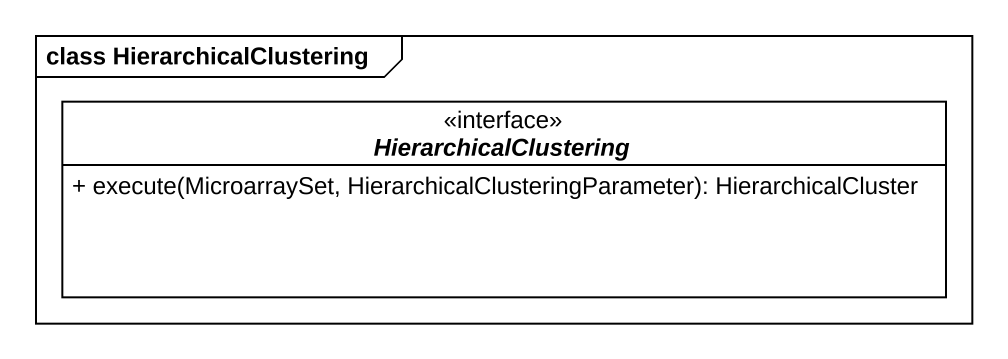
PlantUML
@startuml
mainframe class HierarchicalClustering
hide circle
hide empty members
skinparam classAttributeIconSize 0
interface HierarchicalClustering <<interface>> {
  + execute(MicroarraySet, HierarchicalClusteringParameter): HierarchicalCluster
}
@enduml
